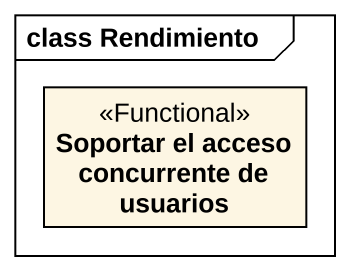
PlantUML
@startuml
mainframe class Rendimiento
hide circle
hide empty members
class "Soportar el acceso concurrente de usuarios" as Soportar_el_acceso <<Functional>>
@enduml
